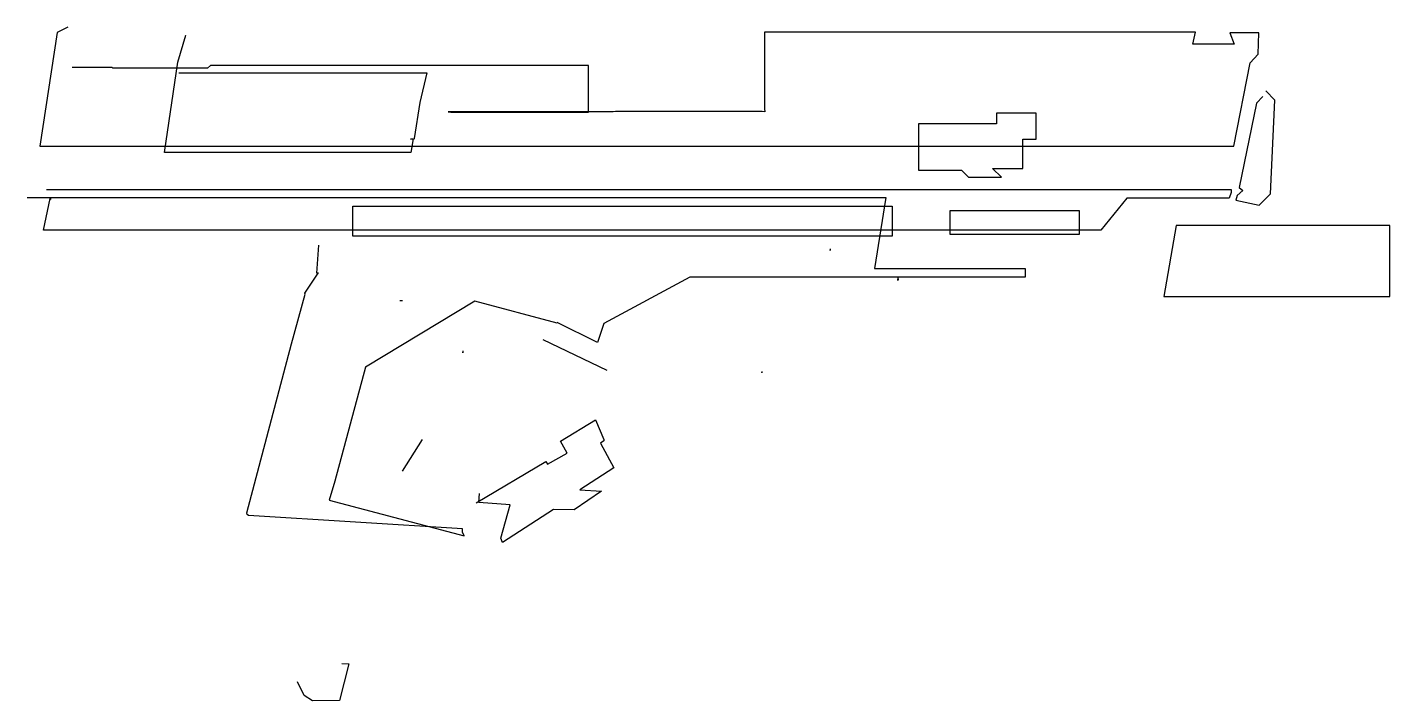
# Model space of a CAD drawing. Header units: metres. Extents: x 0.6 to 41.8, y 1.1 to 21.5.
import ezdxf

# ---------------------------------------------------------------- set-up
doc = ezdxf.new("R2010")
doc.units = ezdxf.units.M

msp = doc.modelspace()

# ---------------------------------------------------------------- linework, layer by layer
for points in [[(1.861, 21.496), (1.543, 21.333), (1.02, 17.905), (37.073, 17.905), (37.571, 20.418), (37.809, 20.678), (37.831, 21.327), (36.955, 21.327), (37.084, 20.981), (35.84, 20.981), (35.916, 21.348), (22.905, 21.348), (22.905, 19.026), (22.91, 18.942), (22.826, 18.947), (18.398, 18.947), (18.326, 18.942), (13.424, 18.942), (13.35, 18.936), (13.424, 18.93), (17.59, 18.93), (17.59, 20.337), (6.17, 20.337), (6.079, 20.258), (4.797, 20.258), (3.225, 20.258), (3.197, 20.281), (1.99, 20.277)], [(5.217, 20.121), (12.7, 20.121), (12.489, 19.219), (12.318, 18.138), (12.313, 18.109), (12.294, 18.11), (12.213, 18.117), (12.295, 18.124), (12.225, 17.707), (4.778, 17.707), (5.188, 20.445), (5.425, 21.256), (5.425, 21.258)], [(37.952, 19.402), (37.755, 19.205), (37.237, 16.659), (37.341, 16.566), (37.178, 16.413), (37.139, 16.275), (37.844, 16.117), (38.184, 16.462), (38.317, 19.288), (38.041, 19.575)], [(29.414, 18.58), (27.554, 18.58), (27.554, 17.174), (28.854, 17.174), (29.066, 16.963), (30.055, 16.963), (29.787, 17.23), (30.702, 17.23), (30.702, 18.113), (31.1, 18.113), (31.1, 18.897), (29.906, 18.897), (29.906, 18.58), (29.414, 18.58)], [(1.221, 16.592), (1.27, 16.596), (36.991, 16.596), (36.991, 16.502), (36.937, 16.334), (33.844, 16.334), (33.053, 15.365), (1.131, 15.365), (1.329, 16.323), (1.35, 16.295)], [(0.636, 16.35), (0.652, 16.351), (26.569, 16.351), (26.218, 14.202), (30.769, 14.202), (30.769, 13.944), (23.476, 13.944), (20.641, 13.944), (18.047, 12.55), (17.86, 11.976), (16.64, 12.576), (16.64, 12.554), (14.15, 13.223), (10.851, 11.229), (9.926, 7.781), (9.755, 7.212), (13.827, 6.133), (13.78, 6.242), (13.78, 6.341), (7.321, 6.742), (7.273, 6.77), (7.263, 6.826), (8.618, 11.928), (9.031, 13.427), (9.024, 13.465), (9.425, 14.066), (9.436, 14.066), (9.38, 14.064), (9.441, 14.915)], [(10.465, 16.094), (26.755, 16.094), (26.755, 15.18), (10.465, 15.18), (10.465, 16.094)], [(28.509, 15.957), (32.408, 15.957), (32.408, 15.233), (28.509, 15.233), (28.509, 15.957)], [(35.331, 15.504), (34.96, 13.357), (41.783, 13.357), (41.783, 15.507), (35.367, 15.507), (35.331, 15.504)], [(24.902, 14.766), (24.884, 14.767), (24.884, 14.749), (24.89, 14.805)], [(26.957, 13.874), (26.929, 13.875), (26.93, 13.847), (26.939, 13.937)], [(11.973, 13.226), (11.885, 13.234)], [(16.205, 12.065), (18.14, 11.137)], [(13.811, 11.677), (13.792, 11.677), (13.793, 11.658), (13.799, 11.719)], [(22.838, 11.07), (22.825, 11.07), (22.825, 11.057), (22.829, 11.099)], [(14.19, 7.126), (16.302, 8.38), (16.349, 8.293), (16.942, 8.63), (16.736, 8.99), (17.799, 9.639), (18.05, 9.037), (18.051, 9.003), (17.95, 8.932), (18.351, 8.18), (17.324, 7.523), (17.98, 7.482), (17.149, 6.92), (16.527, 6.923), (14.991, 5.927), (14.938, 6.056), (15.223, 7.066), (14.278, 7.135), (14.298, 7.411)], [(11.969, 8.084), (12.571, 9.041)], [(10.135, 2.272), (10.352, 2.262), (10.061, 1.157), (9.252, 1.147), (8.995, 1.31), (8.793, 1.724)]]:
    msp.add_lwpolyline(points)

doc.saveas('drawing.dxf')
